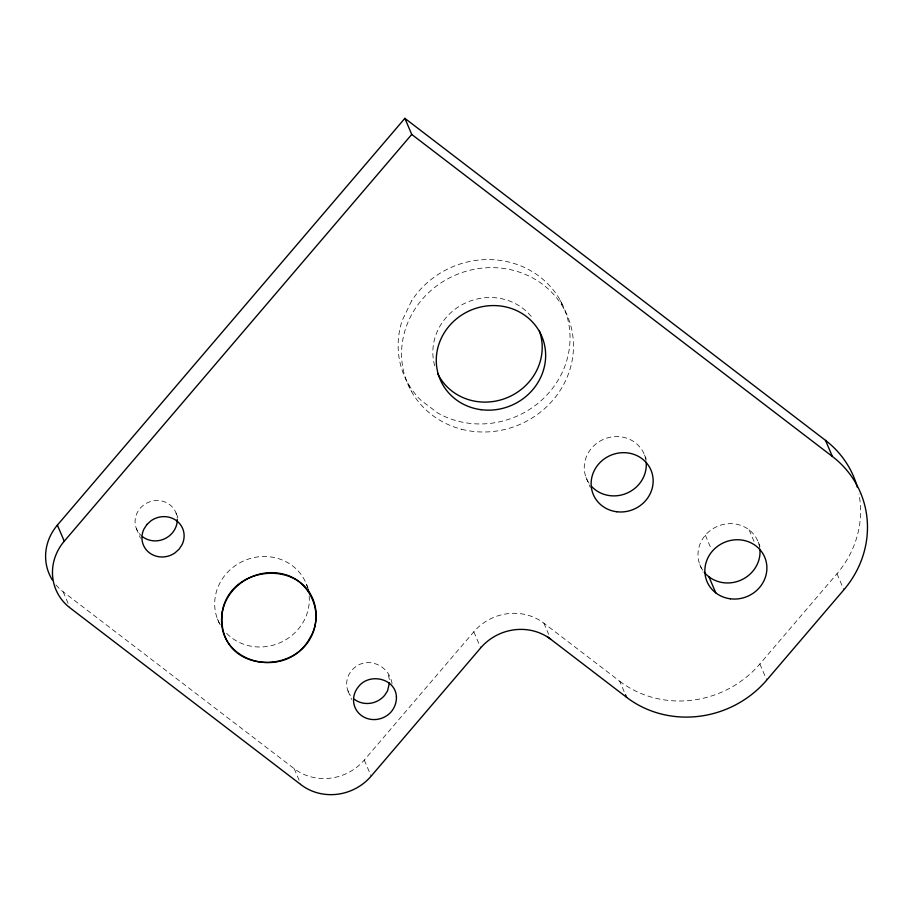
<?xml version="1.0" encoding="UTF-8"?>
<svg xmlns="http://www.w3.org/2000/svg" width="913" height="913" viewBox="0 0 913 913"><rect width="100%" height="100%" fill="white"/><g stroke="black" fill="none" stroke-linecap="round" stroke-linejoin="round"><path stroke-width="0.68" stroke-dasharray="4.57 3.42" d="M55.967 584.925A50.192 47.042 -23.2 0 0 63.145 591.784L294.203 768.678A50.192 47.042 -23.1 0 0 364.276 760.05L473.824 631.807A50.192 47.042 -23.1 0 1 543.897 623.18L619.722 681.235L625.531 694.85M619.722 681.235A100.384 94.085 -23.1 0 0 759.867 663.979L836.993 573.706A100.373 94.073 -23.1 0 0 858.928 493.944M392.065 683.803C389.246 664.185 364.972 654.861 351.733 670.45A21.684 20.326 -23.1 0 0 350.512 695.455M836.993 573.706L843.863 589.809M758.212 542.025L760.86 548.211M749.082 529.814L754.355 542.196M705.35 535.201L711.159 548.816M759.878 663.991L766.737 680.082M699.803 564.599L702.964 572.029M644.475 454.948L646.587 459.89M560.342 300.457L563.778 308.503M586.066 477.522L590.289 487.428M543.897 623.18L548.656 634.318M407.837 383.083L411.261 391.129M473.824 631.807L480.695 647.899M306.551 584.525L308.138 588.234M347.933 690.81L351.631 699.472M364.276 760.05L371.135 776.141M294.203 768.678L300.537 783.525M176.038 513.026L178.149 517.979M217.442 618.957L220.09 625.154M136.288 528.399L140.511 538.293M63.145 591.784L69.479 606.631M388.367 675.141L389.554 680.322M220.227 624.846A47.773 44.771 -23.1 0 1 244.764 560.422A47.773 44.771 -23.1 0 1 307.772 588.223M309.165 595.938A47.773 44.771 -23.1 0 1 279.869 642.798A47.773 44.771 -23.1 0 1 225.579 632.23M702.759 570.271A31.316 29.353 -23.1 0 1 719.193 525.637A31.316 29.353 -23.1 0 1 759.924 549.5M589.022 483.194A31.316 29.353 -23.1 0 1 604.817 438.799A31.316 29.353 -23.1 0 1 646.05 461.156M142.508 536.696A21.307 19.972 -23.2 0 1 146.525 503.211A21.307 19.972 -23.2 0 1 177.202 518.128M434.748 365.873A55.202 51.744 -23.1 0 1 464.455 303.481A55.202 51.744 -23.1 0 1 532.484 318.078M411.592 300.891L402.108 320.737A86.781 81.337 -23.1 0 0 420.699 400.065L437.898 413.075A86.781 81.337 -23.1 0 0 556.576 382.65A86.781 81.337 -23.1 0 0 530.282 270.465A86.781 81.337 -23.1 0 0 411.592 300.891M461.658 429.27A86.781 81.337 -23.1 0 0 571.447 328.303A86.781 81.337 -23.1 0 0 429.452 291.875A86.781 81.337 -23.1 0 0 461.658 429.27"/><path stroke-width="1.37" d="M389.417 682.947L387.557 690.856L384.556 695.455A21.684 20.326 -23.1 0 1 354.278 699.244M52.338 579.938A50.192 47.042 -23.2 0 1 57.393 525.112L404.881 118.348L825.5 440.363A100.373 94.073 -23.1 0 1 857.353 487.28M825.5 440.363L832.359 456.454A100.373 94.073 -23.1 0 1 843.863 589.809L766.737 680.082A100.384 94.085 -23.1 0 1 626.592 697.327L550.767 639.271A50.192 47.042 -23.1 0 0 480.695 647.899L371.135 776.141A50.192 47.042 -23.1 0 1 301.062 784.769L70.016 607.875A50.192 47.042 -23.2 0 1 64.264 541.204L411.74 134.439L404.881 118.348M411.74 134.439L832.359 456.454M547.149 636.498L550.767 639.271M708.933 576.799L715.803 592.891M625.531 694.85L626.592 697.327M57.393 525.112L64.264 541.204M759.924 549.5A31.316 29.353 -23.1 0 1 740.089 580.485A31.316 29.353 -23.1 0 1 704.288 572.325M539.469 331.179A55.202 51.744 -23.1 0 1 507.286 397.634A55.202 51.744 -23.1 0 1 437.624 373.44M177.27 519.429A21.307 19.972 -23.2 0 1 165.185 538.533A21.307 19.972 -23.2 0 1 142.508 536.696M308.103 589.49A47.773 44.771 -23.1 0 1 308.651 592.058M646.187 462.423A31.316 29.353 -23.1 0 1 626.98 493.146A31.316 29.353 -23.1 0 1 591.396 486.218M222.304 611.824C214.429 680.824 319.219 677.583 316.024 612.03C310.603 558.608 230.555 562.203 222.304 611.824M396.413 696.414C396.721 701.903 394.838 707.278 391.415 711.558A21.684 20.326 -23.1 0 1 361.149 715.336A21.684 20.326 -23.1 0 1 358.604 686.542C369.206 672.744 395.101 678.017 396.413 696.414M223.559 606.814C208.187 661.605 286.043 683.791 310.192 637.457C324.982 613.719 309.964 579.572 282.516 573.946C258.105 568.023 231.229 582.882 223.559 606.814M146.936 524.484L143.946 529.038A21.307 19.972 -23.1 0 0 149.378 552.787A21.307 19.972 -23.1 0 0 175.045 552.844L179.131 549.135L182.109 544.57A21.307 19.972 -23.1 0 0 176.688 520.821A21.307 19.972 -23.1 0 0 151.01 520.764L146.936 524.484M730.32 598.802A31.316 29.353 -23.1 0 0 765.083 558.117A31.316 29.353 -23.1 0 0 712.22 551.292A31.316 29.353 -23.1 0 0 730.32 598.802M616.583 511.725A31.316 29.353 -23.1 0 0 651.346 471.04A31.316 29.353 -23.1 0 0 598.483 464.215A31.316 29.353 -23.1 0 0 616.583 511.725M481.162 409.697A55.202 51.744 -23.1 0 0 542.448 337.958A55.202 51.744 -23.1 0 0 449.253 325.941A55.202 51.744 -23.1 0 0 481.162 409.697"/></g></svg>
